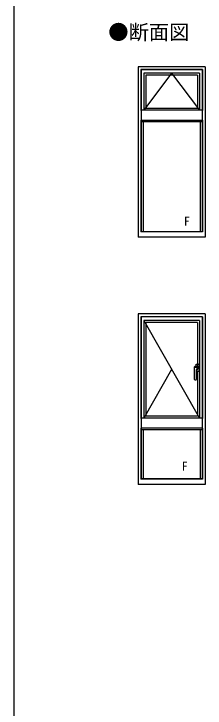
# Model space of a CAD drawing. Units: millimetres, scale not verified. Extents: x -437 to 438, y -681 to 679.
# Drawn here: x -436.8 to -342.5, y -338.1 to 4.8 of the extents above; entities that cross this region are included whole.
import ezdxf
from ezdxf.enums import TextEntityAlignment as Align

# ---------------------------------------------------------------- set-up
doc = ezdxf.new("R2010")
doc.units = ezdxf.units.MM
doc.header["$LTSCALE"] = 4
for name, color, linetype in [('0-1_USER1', 3, 'Continuous'), ('0-5_YKK_A1', 4, 'Continuous'), ('0-7_YKK_ZWAK', 7, 'Continuous')]:
    doc.layers.add(name, color=color, linetype=linetype)
doc.styles.add('ＭＳ ゴシック', font='')
doc.styles.get('ＭＳ ゴシック').set_extended_font_data('MS Gothic')

msp = doc.modelspace()

# ---------------------------------------------------------------- linework, layer by layer
at = {"layer": '0-5_YKK_A1'}
for p, q in [((-375.475, -21.283), (-375.475, -105.533)), ((-342.475, -21.283), (-375.475, -21.283)), ((-374.125, -22.633), (-374.125, -42.933)), ((-343.825, -22.633), (-374.125, -22.633)), ((-373.975, -22.783), (-373.975, -42.783)), ((-343.975, -22.783), (-373.975, -22.783)), ((-343.975, -22.783), (-343.975, -42.783)), ((-343.825, -22.633), (-343.825, -42.933)), ((-342.475, -21.283), (-342.475, -105.533)), ((-372.725, -24.533), (-372.725, -42.783)), ((-345.225, -24.533), (-372.725, -24.533)), ((-358.975, -24.533), (-372.725, -42.783)), ((-371.775, -25.483), (-371.775, -41.883)), ((-346.175, -25.483), (-371.775, -25.483)), ((-358.975, -24.533), (-345.225, -42.783)), ((-346.175, -25.483), (-346.175, -41.883)), ((-345.225, -24.533), (-345.225, -42.783)), ((-373.975, -42.933), (-374.125, -42.933)), ((-343.975, -42.783), (-373.975, -42.783)), ((-373.975, -42.783), (-373.975, -47.783)), ((-346.175, -41.883), (-371.775, -41.883)), ((-343.975, -42.783), (-343.975, -47.783)), ((-343.825, -42.933), (-343.975, -42.933)), ((-374.125, -47.633), (-374.125, -102.933)), ((-373.975, -47.633), (-374.125, -47.633)), ((-373.975, -47.783), (-373.975, -102.783)), ((-343.975, -47.783), (-373.975, -47.783)), ((-343.825, -47.633), (-343.975, -47.633)), ((-343.975, -47.783), (-343.975, -102.783)), ((-343.825, -47.633), (-343.825, -102.933)), ((-343.975, -48.533), (-373.975, -48.533)), ((-373.025, -48.533), (-373.025, -102.783)), ((-344.925, -48.533), (-344.925, -102.783)), ((-343.975, -102.783), (-373.975, -102.783)), ((-342.475, -105.533), (-375.475, -105.533)), ((-343.825, -102.933), (-374.125, -102.933)), ((-375.475, -143.417), (-375.475, -227.667)), ((-342.475, -143.417), (-375.475, -143.417)), ((-342.475, -143.417), (-342.475, -227.667)), ((-374.125, -144.767), (-374.125, -195.067)), ((-343.825, -144.767), (-374.125, -144.767)), ((-373.975, -144.917), (-373.975, -194.917)), ((-343.975, -144.917), (-373.975, -144.917)), ((-372.725, -146.667), (-372.725, -194.917)), ((-345.225, -146.667), (-372.725, -146.667)), ((-372.725, -146.667), (-345.225, -194.917)), ((-345.225, -146.667), (-345.225, -194.917)), ((-343.975, -144.917), (-343.975, -194.917)), ((-343.825, -144.767), (-343.825, -195.067)), ((-371.775, -147.617), (-371.775, -193.967)), ((-346.175, -147.617), (-371.775, -147.617)), ((-346.175, -147.617), (-346.175, -168.167)), ((-358.975, -170.792), (-372.725, -194.917)), ((-347.675, -175.792), (-347.675, -169.547)), ((-344.925, -169.917), (-347.425, -169.917)), ((-346.875, -169.351), (-346.875, -168.217)), ((-346.825, -168.167), (-345.525, -168.167)), ((-346.775, -175.792), (-346.775, -170.833)), ((-346.194, -169.317), (-346.211, -169.318)), ((-346.186, -169.317), (-346.175, -169.317)), ((-346.175, -168.667), (-346.175, -171.167)), ((-345.475, -168.217), (-345.475, -171.617)), ((-346.775, -171.667), (-345.525, -171.667)), ((-346.175, -171.667), (-346.175, -193.967)), ((-347.55, -175.917), (-346.9, -175.917)), ((-373.975, -195.067), (-374.125, -195.067)), ((-343.975, -194.917), (-373.975, -194.917)), ((-373.975, -194.917), (-373.975, -199.917)), ((-346.175, -193.967), (-371.775, -193.967)), ((-343.975, -194.917), (-343.975, -199.917)), ((-343.825, -195.067), (-343.975, -195.067)), ((-374.125, -199.767), (-374.125, -225.067)), ((-373.975, -199.767), (-374.125, -199.767)), ((-373.975, -199.917), (-373.975, -224.917)), ((-343.975, -199.917), (-373.975, -199.917)), ((-343.975, -200.667), (-373.975, -200.667)), ((-373.025, -200.667), (-373.025, -224.917)), ((-344.925, -200.667), (-344.925, -224.917)), ((-343.825, -199.767), (-343.975, -199.767)), ((-343.975, -199.917), (-343.975, -224.917)), ((-343.825, -199.767), (-343.825, -225.067)), ((-343.825, -225.067), (-374.125, -225.067)), ((-343.975, -224.917), (-373.975, -224.917)), ((-342.475, -227.667), (-375.475, -227.667))]:
    msp.add_line(p, q, dxfattribs=at)
for centre, radius, start, end in [((-347.625, -169.547), 0.05, 116.62244, 180), ((-346.825, -168.217), 0.05, 90, 180), ((-346.55, -170.833), 0.225, 90.72848, 180), ((-346.245, -170.055), 0.55, 270.46226, 321.64393), ((-346.175, -169.917), 0.6, 306.98508, 90), ((-345.525, -168.217), 0.05, 0, 90), ((-345.525, -171.617), 0.05, 270, 0), ((-347.55, -175.792), 0.125, 180, 270), ((-346.9, -175.792), 0.125, 270, 0)]:
    msp.add_arc(centre, radius, start, end, dxfattribs=at)
for centre, major_axis, ratio, start_param, end_param in [((-345.782, -169.642), (-2, 0), 0.19438, 5.660501, 5.9132498), ((-346.798, -169.501), (-0.75, 0), 0.19438, 5.080663, 5.660501), ((-345.34, -170.235), (-4.8, 0), 0.19438, 4.8948951, 5.080663), ((-345.69, -171.127), (6, 0), 0.087489, 1.6627548, 1.7151206), ((-345.34, -170.235), (4.8, 0), 0.19438, 1.7480495, 1.7496563)]:
    msp.add_ellipse(centre, major_axis=major_axis, ratio=ratio, start_param=start_param, end_param=end_param, dxfattribs=at)
at = {"layer": '0-7_YKK_ZWAK'}
msp.add_line((-436.8, 643.9), (-436.8, -681.1), dxfattribs=at)

# ---------------------------------------------------------------- texts
at = {"layer": '0-1_USER1', "style": 'ＭＳ ゴシック'}
msp.add_text('●断面図', height=7.331, dxfattribs=at).set_placement((-390.232, -10.082), align=Align.BOTTOM_LEFT)
at = {"layer": '0-5_YKK_A1', "style": 'ＭＳ ゴシック'}
for p in [(-352.947, -101.146), (-354.039, -222.079)]:
    msp.add_text('F', height=4.399, dxfattribs=at).set_placement(p, align=Align.BOTTOM_LEFT)

doc.saveas('drawing.dxf')
